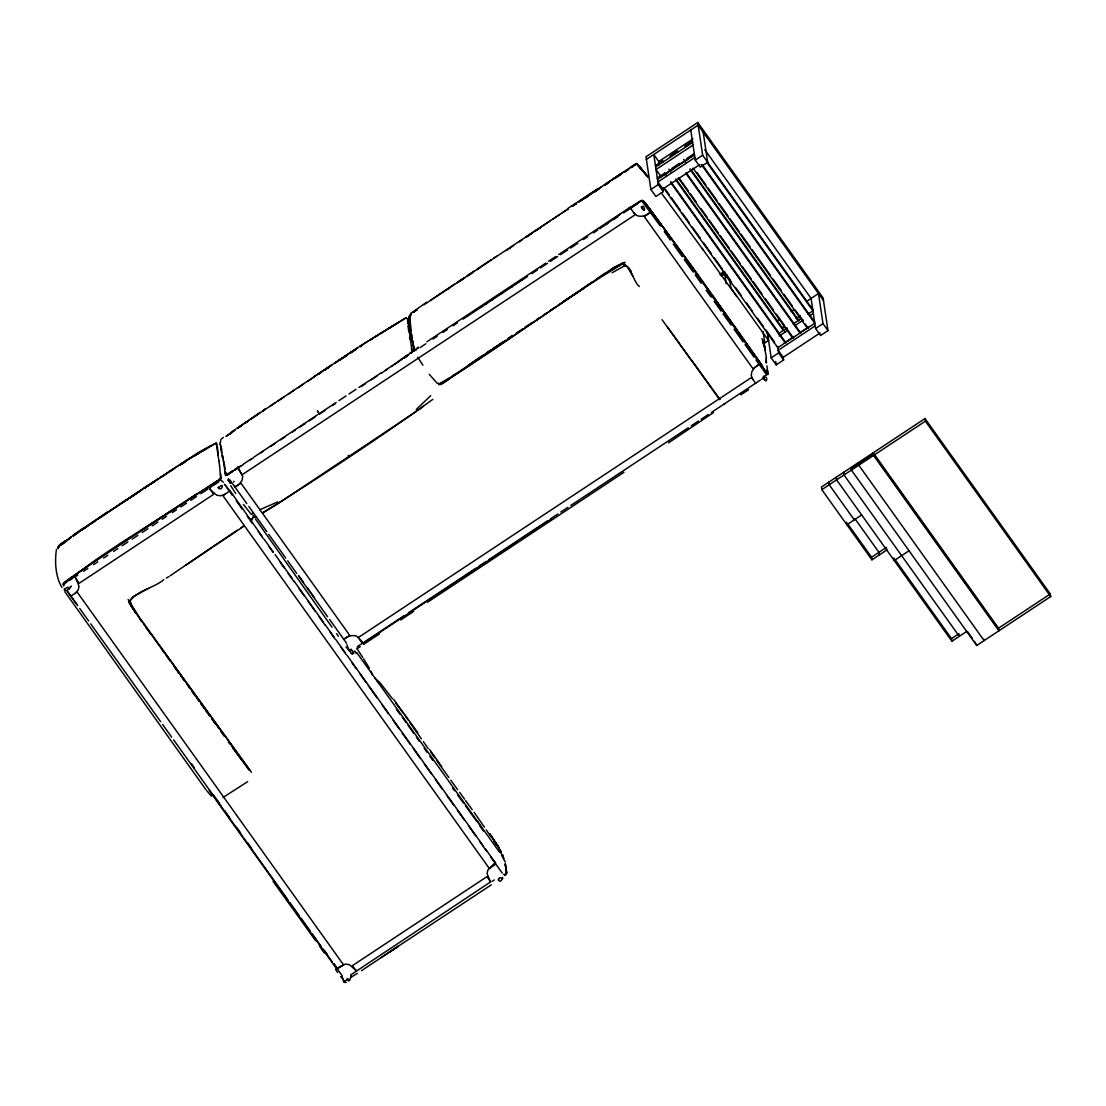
<?xml version="1.0" encoding="UTF-8"?>
<svg xmlns="http://www.w3.org/2000/svg" width="1106" height="1106" viewBox="0 0 1106 1106"><rect width="100%" height="100%" fill="white"/><g stroke="black" fill="none" stroke-linecap="round" stroke-linejoin="round"><path stroke-width="1.5" d="M502.76 878.606C495.073 874.57 500.202 887.206 502.636 877.348M409.842 315.846L410.962 331.081M220.896 477.751L220.675 479.105L217.523 480.986M251.117 518.921L250.606 521.59M139.315 617.978L131.047 605.881L129.333 601.139L132.761 596.839L148.563 588.309M336.252 967.653L336.708 968.123M251.394 518.963L250.951 521.382M251.117 519.198L250.633 521.341M630.337 207.14L558.654 254.587M636.503 164.172L640.084 166.937L648.102 177.043L636.766 163.564L629.701 167.877M58.272 548.631C57.222 543.032 69.36 540.544 71.807 536.341L61.12 544.359L57.858 548.078M63.526 583.622L63.498 584.383M218.214 487.055L218.103 487.87M229.495 489.972L262.122 536.396M766.444 374.671L765.85 375.611M349.634 980.58L351.293 975.533M759.02 364.178L754.693 367.634L751.859 371.561L751.223 375.349L752.799 379.482M63.567 583.719L63.471 584.59M56.475 549.281C54.609 561.572 55.411 576.558 61.95 587.424M220.799 440.727L220.149 443.202L221.601 452.52M755.661 383.201L751.416 377.519L358.303 637.526L362.187 642.945M349.994 649.72L349.897 650.922M353.519 653.204L353.616 652.001M69.249 589.263L71.157 586.111L70.217 587.01M251.449 520.069L252.514 518.341M650.065 212.463L650.162 211.287M251.739 520.193L253.564 516.212L254.283 517.414L255.071 516.861M226.896 474.28L225.79 475.386L225.61 472.068M64.411 588.613L64.507 590.438M344.464 980.566L344.574 982.391M498.53 878.662L498.336 880.196M229.177 491.258L222.983 495.751L489.364 868.542L495.087 864.574L495.529 863.067L485.465 848.979M233.255 482.202L234.057 481.29M75.084 593.383L78.153 590.051L79.024 586.304L76.038 578.922M227.421 475.193L229.73 473.479M430.732 395.644L416.257 409.497M63.899 583.111L71.959 576.82M220.882 439.511L223.357 437.423M228.348 478.76L227.947 480.253L230.435 483.018M763.251 376.386L764.384 375.888M757.969 365.27L752.965 368.699L644.328 216.665L650.121 212.49M64.065 583.387L63.623 585.323M58.328 547.235L59.212 546.433M58.245 546.627L65.669 540.71M409.773 315.832L411.211 314.588M418.289 347.146L415.856 349.247L415.925 350.326M410.644 313.482L426.487 302.297M410.948 314.256L408.957 317.56L410.547 331.067M348.307 981.063C350.312 976.778 341.353 982.888 346.164 982.487M128.835 600.627L129.941 602.314M432.805 399.39C377.519 439.303 320.27 476.755 262.578 513.087M418.082 410.257L423.404 406.275M228.458 434.603L226.025 436.414L235.799 429.1M404.257 357.597L408.169 354.694M66.761 540.834L61.438 544.76L70.743 537.682M229.758 433.939L234.721 430.303M636.462 164.061L636.973 164.269M649.789 212.794C646.194 215.504 641.535 217.315 637.097 215.629L633.655 212.739M404.381 357.694L408.169 354.75M229.758 434.022L232.246 432.225M229.661 433.732L234.486 430.248M394.593 364.137L401.99 358.856M397.994 362.118L401.713 359.464M236.988 428.464L260.048 412.455M599.77 228.748L602.563 226.771M606.724 223.827L620.646 213.997M379.386 633.945L363.653 644.356M247.661 781.665L222.983 797.495M424.027 304.758L568.277 208.744M73.286 535.843L82.107 529.677M73.093 535.415L107.241 512.147M73.3 535.235L83.337 528.253M237.099 428.202L358.33 347.256M241.177 425.769L237.265 428.492L241.191 425.907M713.37 412.662L668.563 442.801M73.148 535.498L142.522 488.907M73.411 535.926L77.489 533.12M81.568 530.313L88.369 525.626M91.093 523.76L95.171 520.94M430.898 300.085L454.4 284.214M262.606 410.713L265.15 408.971M245.103 423.045L247.62 421.331M251.394 418.745L253.91 417.031M245.117 423.183L247.633 421.469M255.182 416.326L258.984 413.575M262.799 410.976L265.357 409.248M253.924 457.11L317.602 414.75M237.292 530.244L213.361 546.24M84.678 527.908L88.563 525.267M91.162 523.511L95.047 520.857M73.314 575.908L102.194 556.442M228.97 473.313L225.458 475.359L223.993 464.575M228.983 473.479L225.997 475.552L225.195 472.027M468.571 364.994L473.81 361.441M591.973 282.182L580.678 289.855M596.922 278.823L599.397 277.136M583.719 288.472L442.096 383.713M211.965 547.18L170.075 575.853M241.136 527.645L243.693 525.903M243.887 526.207L185.919 565.152M612.185 179.573L629.687 168.015M622.996 172.329L584.369 198.223M617.95 176.296L621.945 173.601M101.876 556.525L65.42 581.604L63.18 583.857L63.664 585.986M452.34 376.054L456.059 373.551M451.027 377.132L497.244 345.929M572.908 295.122L578.092 291.611M600.627 276.306L605.576 272.961M601.553 186.886L579.295 201.651M604.415 184.965L622.955 172.467M604.457 185.407L607.18 183.568M604.692 185.407L608.977 182.504M614.687 178.66L620.397 174.803M438.888 384.667C501.668 347.063 561.295 300.127 624.849 262.537L621.572 263.546L624.766 262.357M260.435 453.073L262.979 451.359M97.812 519.004L106.107 513.447M447.308 289.468L450.059 287.615M102.319 556.539L217.412 480.875M116.655 546.723L129.361 538.221M475.124 360.556L483.709 354.791M486.571 352.869L490.497 350.229M493.124 348.473L502.47 342.224M508.069 338.477L512.272 335.671M562.94 301.8L571.484 296.076M558.032 305.339L614.729 266.919M605.646 273.569L622.166 263.629L627.309 266.892L632.991 276.445M97.922 519.101L177.955 465.833M107.489 512.52L119.877 504.267M457.525 282.749L461.81 279.887M467.52 276.085L471.806 273.223M628.609 208.509L641.286 200.532L642.683 200.449L644.964 202.536L689.19 262.523L762.407 365.754M498.64 344.989L505.636 340.33M508.428 338.464L512.617 335.657M516.474 332.851L522.502 329.063M524.811 327.293L532.415 322.454M536.59 319.662L539.272 317.864M543.295 315.182L545.991 313.385M550.014 310.703L555.378 307.122M457.262 282.32L464.409 277.565M467.271 275.657L471.557 272.809M460.981 280.33L465.045 277.62M243.569 464.036L251.131 459.018M633.462 205.619L638.646 202.246M416.685 411.183L277.938 503.714L262.537 512.797M121.231 503.368L141.457 490.013M269.657 406.538L275.311 402.653M278.187 400.884L283.841 396.999M288.154 394.289L293.809 390.404M298.122 387.694L303.763 383.81M308.09 381.086L313.731 377.215M584.327 198.168L598.664 188.684M525.875 237.002L549.862 221.117M552.682 219.251L559.733 214.578M562.553 212.711L568.194 208.979M624.614 171.803L628.65 169.135M526.221 237.237L531.945 233.449M536.23 230.601L540.53 227.767M624.6 171.983L628.623 169.315M584.604 198.624L588.931 195.762M594.682 191.932L599.01 189.071M141.167 530.368L163.218 515.811M426.847 341.809L545.756 263.117M548.617 261.223L555.779 256.481M478.179 309.182L482.479 306.348M485.34 304.454L492.488 299.712M498.212 295.938L502.511 293.09M508.235 289.302L512.52 286.468M518.244 282.68L522.544 279.832M427.51 602.245L623.908 472.303M381.238 957.52L398.146 946.321L361.51 970.695M491.271 884.869L388.745 952.543M179.49 464.824L199.149 452.05L211.495 445.414M567.585 208.633L597.987 188.532M121.425 503.41L138.54 492.115M704.799 149.669L811.085 298.399L815.578 328.482L820.583 335.505L827.993 330.611L823.099 297.915L697.775 122.517L645.987 156.762L650.881 189.472L655.899 196.481L663.296 191.587L662.895 188.974L657.89 181.951L694.872 157.494M313.537 376.939L331.745 364.911M334.537 363.058L358.344 347.325M576.309 203.463L572.286 206.103L576.323 203.532M579.005 201.762L583.028 199.108L578.977 201.693M322.123 371.657L317.92 374.436L320.781 372.694M324.929 369.805L330.528 366.114M334.731 363.335L347.325 355.012M355.731 349.455L350.132 353.16L355.8 349.551M471.612 272.74L474.377 270.915M477.156 269.076L491.009 259.924M493.774 258.099L496.553 256.274M572.355 206.228L576.516 203.476M324.984 369.916L329.187 367.137M340.385 359.74L347.395 355.109M477.363 269.463L480.142 267.638M509.396 248.338L513.599 245.56M519.212 241.855L522.018 240.002M646.388 159.388L698.163 125.13L823.486 300.528M659.273 164.683L658.789 161.504L692.937 138.927M655.443 165.61L662.84 160.716L663.033 162.029M692.425 141.139L685.029 146.033L685.222 147.347M655.637 166.909L692.619 142.453M693.02 145.066L656.024 169.536L661.042 176.545L673.844 168.084M657.296 178.038L664.692 173.144L666.697 175.951M694.292 153.568L686.895 158.462L687.089 159.776M676.692 166.204L693.766 154.909M657.489 179.338L694.485 154.881M650.881 189.472L658.277 184.578L653.784 154.494L658.789 161.504M703.181 132.153L707.674 162.236L700.278 167.13L695.259 160.107L702.656 155.213L697.775 122.517M230.891 471.875L232.136 471.045M401.243 359.243L418.483 347.851M637.733 202.771L641.992 200.504L646.609 204.928L696.282 272.823M319.012 413.824L318.652 413.202L319.012 413.824L336.113 402.501M338.961 400.621L346.095 395.907M348.943 394.013L356.063 389.298M358.925 387.418L381.639 372.598M231.002 472.635L232.246 471.82M234.624 470.244L243.32 464.479M250.509 459.737L253.385 457.829M270.624 446.423L274.924 443.575M280.675 439.773L284.989 436.925M292.164 432.17L295.039 430.275M299.353 427.428L305.104 423.626M309.404 420.778L315.155 416.976M319.468 414.114L325.205 410.326M332.394 405.57L335.27 403.662M361.123 386.561L365.436 383.713M371.187 379.911L376.925 376.109M381.238 373.261L386.989 369.459M391.289 366.611L397.04 362.809M404.229 358.054L407.091 356.16M420.031 347.602L425.769 343.8M432.944 339.072L437.243 336.224M442.967 332.436L447.266 329.588M453.004 325.8L457.303 322.952M463.027 319.164L477.363 309.68M481.663 306.846L487.387 303.044M491.686 300.21L497.424 296.422M501.723 293.574L507.447 289.786M511.746 286.938L517.484 283.15M521.783 280.302L527.521 276.514M531.806 273.666L537.544 269.878M540.405 267.984L547.581 263.242M550.442 261.348L557.604 256.606M560.466 254.712L567.641 249.97M570.502 248.076L577.664 243.334M583.401 239.546L587.701 236.698M593.424 232.91L597.724 230.076M603.461 226.274L607.761 223.44M613.498 219.638L617.784 216.804M623.521 213.002L629.259 209.214M631.139 209.2L630.683 208.287L637.844 203.545M69.028 580.097L70.286 579.268M209.877 488.935L213.61 494.368L79.148 583.291L74.945 576.986L77.807 575.106M83.531 571.318L87.816 568.47M93.54 564.696L97.84 561.848M103.563 558.074L107.849 555.226M113.572 551.438L117.858 548.604M122.158 545.77L127.881 541.981M132.167 539.147L137.891 535.359M142.19 532.511L147.914 528.737M152.199 525.889L157.923 522.101M162.209 519.267L166.508 516.433M172.232 512.645L176.518 509.811M180.817 506.963L186.541 503.189M190.826 500.341L196.55 496.553M200.85 493.718L207.997 488.99M70.397 580.028L74.793 576.295M211.647 486.612L209.49 488.036L210.292 489.446M212.725 485.893L218.988 481.76M662.895 188.974L699.891 164.504M449.879 377.727L439.137 384.003M720.103 274.177L724.375 271.357L726.227 283.786M720.296 275.491L724.568 272.67L730.831 281.436M721.914 275.85L724.762 273.97L730.693 282.279M776.937 320.989L779.785 319.109M791.163 311.574L794.011 309.694M806.813 301.233L818.481 293.519L822.975 323.602L827.993 330.611M781.956 327.998L784.804 326.118M796.182 318.597L800.44 315.777M778.417 333.666L787.043 327.957M793.209 323.878L801.836 318.169M808.002 314.09L812.938 310.827L706.665 162.098M761.827 338.782L764.799 342.943L768.504 340.496L767.274 332.325M779.191 336.03L787.721 330.376M794.841 325.676L803.371 320.035M810.477 315.334L813.325 313.44M784.195 343.04L794.163 336.459M799.845 332.699L808.389 327.044M815.191 325.869L778.195 350.339L783.214 357.349L783.601 359.962L776.205 364.856L771.186 357.846L767.44 332.782M344.201 638.991L349.69 635.314L240.997 483.211L234.914 486.93M344.713 638.687C348.114 636.061 352.676 634.65 356.851 636.199L363.017 642.807L357.238 646.72M771.186 357.846L778.596 352.952L777.615 346.413M815.578 328.482L822.975 323.602M783.214 357.349L820.196 332.892M363.998 642.24L404.215 615.641M408.529 612.793L476.05 568.125M478.926 566.231L486.101 561.475M488.976 559.581L547.885 520.622M550.747 518.714L557.922 513.972M560.783 512.078L567.945 507.336M570.82 505.442L688.319 427.732M691.181 425.824L698.356 421.096M701.218 419.202L708.379 414.46M711.241 412.566L760.403 380.063M761.578 379.275L762.822 378.459M362.809 643.623L550.982 519.17M400.69 619.982L413.713 611.369M851.012 467.479L851.399 470.091L976.722 645.489L1050.7 596.563L1050.313 593.95L924.989 418.552L821.426 487.055L821.813 489.668L871.943 559.83L886.736 550.041L886.348 547.429M851.205 468.792L873.394 454.11L998.718 629.508M821.813 489.668L925.376 421.165L924.989 418.552M861.671 514.967L846.878 524.742L846.491 522.129M871.943 559.83L871.556 557.203L885.118 548.244M909.049 550.774L894.256 560.562L893.869 557.949M495.543 862.293L487.926 869.828L487.055 873.56L490.041 880.957M350.713 974.911L490.649 881.883M492.129 881.371L494.285 879.947M966.699 631.457L951.907 641.245L951.519 638.632L958.916 633.738L959.303 636.351L844.002 474.986L843.615 472.373M998.524 628.194L873.201 452.796L873.588 455.423L998.925 630.807L998.524 628.194L1050.313 593.95M506.119 250.633L510.419 247.799M385.469 370.137L393.294 364.994M450.266 378.39L440.686 384.529L439.248 384.376M164.504 514.967L185.518 501.253M179.393 464.893L211.301 445.511M144.126 488.271L146.78 486.543M150.762 483.944L153.416 482.216M630.71 167.158L636.309 163.564M143.946 487.967L158.034 478.815M160.854 476.99L189.859 458.354L216.223 443.064L218.96 461.174M144.25 488.354L148.467 485.603M151.287 483.778L155.517 481.041M161.158 477.377L163.964 475.552M228.873 473.327L225.748 475.386L225.624 472.234M610.415 269.988L614.549 267.306M631.263 167.435L633.807 165.789M631.236 167.6L635.701 164.573M157.398 479.631L160.066 477.903M162.748 476.174L168.084 472.718M205.481 488.575L220.619 478.774L219.624 465.985M633.503 165.541L636.406 163.688M368.865 340.537L359.74 346.399L405.695 318.003M359.92 346.676L362.533 345.003M195.928 494.396C152.559 524.507 103.342 550.871 63.692 584.562M370.178 339.694L405.639 318.003M360.003 346.772L362.602 345.1M370.344 339.984L372.916 338.325M375.501 336.666L378.183 335.104M169.522 471.792L173.849 469.027M740.757 394.801L748.638 389.754M357.722 648.24L360.266 646.623M181.923 464.022L184.661 462.267M179.601 465.322L186.126 461.161M445.137 381.045L440.368 384.017M186.886 500.368L204.029 489.488M380.768 333.445L383.492 331.731M387.57 329.159L394.261 325.026M409.87 353.229L411.916 351.985L411.888 350.326L407.644 319.15L406.524 317.851M380.671 333.348L398.201 322.579M410.672 353.008L411.847 351.985L411.515 348.791M193.896 456.266L199.025 453.073M357.362 973.363L350.989 977.262M615.448 267.528L621.876 263.767L618.641 265.426M234.831 469.442L241.067 465.64M615.696 266.601L618.005 265.177M238.066 467.866L230.228 472.539M219.762 479.52L220.882 477.681M410.755 353.256L411.584 352.759M230.325 472.691L232.993 471.087M166.315 578.106L168.817 576.599M71.378 595.775L77.13 592.014L343.537 964.847L337.786 968.607L336.998 967.93M235.44 486.792L239.255 484.193L242.09 480.267L242.726 476.479L237.831 466.801M203.31 450.584L206.172 448.912M163.702 579.71C153.43 588.351 136.536 590.493 129.374 602.051L136.038 613.07M612.074 272.753L624.365 265.938M212.393 444.902L216.306 443.022L217.177 444.792M410.644 353.16L411.487 352.69M640.028 201.679L641.079 201.112M277.758 501.834L259.703 509.825M640.056 201.458L641.107 200.933M350.298 649.429L351.542 649.346M225.002 494.23L220.661 495.778L216.721 495.225L210.624 489.903M620.494 263.85C631.595 263.283 632.134 280.772 639.392 286.523M641.701 200.794L642.669 200.711M347.007 978.879L348.266 978.962M336.846 968.234L345.418 964.086L349.358 964.639L355.455 969.962M641.77 200.642L644.563 203.449M220.592 479.949L223.412 482.23M255.984 517.332L254.656 517.442L253.08 515.617M644.121 209.656L642.918 209.311M219.029 479.423L220.854 478.138L220.744 473.741M235.136 486.972L234.693 486.087M723.891 404.257L724.651 404.34M352.385 653.701L351.611 653.328M503.562 874.321L505.262 874.846L505.871 873.961L506.036 868.86M130.95 602.811L129.07 600.682M642.116 201.264L660.296 226.025M374.796 678.047L380.049 682.734L392.506 698.826M504.433 874.791L505.566 874.998L506.714 873.215L505.331 864.242M343.454 979.515L340.593 976.612M129.278 602.01L130.37 603.503M437.229 383.353L429.252 374.27M637.263 164.047L648.047 176.932M349.399 650.563L346.067 647.038M643.816 201.527L648.572 207.251M637.816 165.112L645.835 174.789M637.789 165.292L642.614 171.029M490.373 881.413L486.916 876.685L352.427 965.635L356.339 971.109L356.395 970.294M229.993 483.046C234.389 484.981 228.182 476.34 228.541 481.013M377.284 681.047L379.455 683.549M206.808 790.762L211.398 796.14M221.062 806.246L217.536 801.283M251.297 514.401L243.389 504.419M661.277 192.928L703.54 250.398M662.01 319.675L719.743 399.667M251.394 772.265L161.711 648.863M395.492 702.794L403.414 713.411M396.377 709.361L400.331 714.656M402.308 717.296L406.151 722.605M393.625 699.338L417.847 732.794M205.979 789.753L64.895 591.793M649.54 208.509L661.139 224.366M691.955 360.515L719.84 399.349M77.019 604.788L67.397 591.544M249.749 769.997L139.397 617.383L128.116 599.521M234.016 749.274L241.951 760.085M232.91 748.14L249.154 770.288M231.389 745.679L233.186 748.126M228.375 741.919L230.186 744.407M662.079 225.652L669.572 235.937M670.471 237.403L762.366 366.694M457.635 789.629L450.806 780.186M459.612 792.352L464.561 799.168M465.515 800.481L472.193 809.689M474.101 812.316L484.414 827.191M452.561 788.053L454.538 790.776M457.511 794.855L463.442 803.011M465.377 805.693L476.824 821.454M153.748 637.927L143.573 623.895M150.319 633.531L145.743 627.226M154.342 639.074L161.918 649.194M348.196 455.382L348.984 456.488M667.43 326.864L691.388 360.183M161.49 648.946L164.421 653.01M166.37 655.72L170.269 661.125M212.49 719.522L215.366 723.504M217.274 726.158L219.195 728.826M220.509 731.025L224.449 736.472M139.785 618.945L141.485 621.309M211.55 718.568L215.532 724.098M702.199 248.518L736.693 296.588M628.277 267.348L631.457 271.772M448.912 777.559L436.621 760.389M140.172 619.153L142.729 622.706M173.753 665.632L178.66 672.462M180.624 675.185L184.55 680.646M188.462 686.093L190.398 688.789M192.333 691.471L199.108 700.9M201.043 703.596L209.628 715.541M175.135 667.9L179.02 673.291M180.969 676.001L184.854 681.407M186.79 684.102L189.638 688.07M191.532 690.711L195.333 695.992M197.227 698.633L199.121 701.259M201.029 703.914L203.905 707.909M205.813 710.577L209.642 715.9M191.379 763.61L194.366 767.785M925.376 421.165L1050.7 596.563M702.656 155.213L707.674 162.236M707.467 162.195L812.744 309.528M702.31 164.794L814.597 321.943M701.494 164.697L814.79 323.256L777.808 347.726L663.517 187.757M696.918 172.495L705.932 185.117M707.937 187.923L716.965 200.559M718.969 203.366L727.997 215.988M730.001 218.794L739.029 231.431M741.034 234.237L750.048 246.859M752.052 249.666L770.108 274.924M773.108 279.127L781.14 290.353M784.14 294.569L792.159 305.795M795.173 309.998L803.191 321.224M805.196 324.03L808.21 328.247M693.103 168.195L807.394 328.15M683.646 159.347L685.651 162.153M690.669 169.177L798.947 320.712M689.868 169.08L798.145 320.616M686.508 173.172L800.813 333.141M685.706 173.089L799.997 333.044M679.112 178.066L688.139 190.702M690.144 193.509L696.158 201.928M701.176 208.937L707.19 217.357M709.195 220.163L718.209 232.799M720.213 235.606L729.241 248.228M731.246 251.034L740.273 263.657M742.278 266.463L751.306 279.099M753.31 281.906L762.324 294.528M765.338 298.744L773.357 309.97M776.371 314.173L784.389 325.399M786.394 328.206L793.417 338.035M678.31 177.969L792.601 337.938M668.854 169.135L670.858 171.942M675.877 178.951L785.163 331.897M676.07 180.264L783.352 330.404M670.706 181.564L786.007 342.915M670.913 182.863L785.205 342.832M665.314 189.264L669.337 194.877M671.342 197.684L680.356 210.306M682.361 213.112L689.384 222.928M692.397 227.145L700.416 238.371M703.416 242.573L711.435 253.799M714.448 258.016L722.467 269.242M724.471 272.048L730.485 280.468M735.504 287.477L741.518 295.896M746.536 302.92L752.55 311.339M757.555 318.348L763.582 326.768M765.587 329.574L774.601 342.196M658.277 184.578L663.296 191.587M778.596 352.952L783.601 359.962M768.504 340.496L730.9 287.878L729.683 279.707M967.515 631.554L972.52 638.563M974.524 641.369L976.722 645.489M697.292 274.219L737.384 330.459M757.762 359.948L767.758 374.187L767.55 370.399M664.291 231.61L670.277 239.974M673.264 244.163L682.236 256.716M684.227 259.509L693.199 272.076M695.204 274.869L701.176 283.233M706.167 290.214L711.158 297.196M714.144 301.371L721.126 311.145M723.117 313.938L731.094 325.095M734.08 329.284L743.066 341.851M745.057 344.63L754.029 357.197M756.02 359.989L762.089 368.519M762.933 369.708L765.463 373.247M894.865 559.332L951.519 638.632M951.907 641.245L836.606 479.88L836.219 477.267M641.19 206.919C646.982 216.735 643.872 201.693 641.812 207.638M763.154 377.588L764.868 379.994M854.883 518.645L878.952 552.323L879.339 554.936M854.274 519.848L829.21 484.774L828.823 482.161M847.486 523.539L871.556 557.203M298.537 575.424L303.528 582.392M307.509 587.977L314.491 597.738M232.619 483.792L246.804 503.631M248.809 506.424L266.753 531.53M268.744 534.322L285.694 558.046M287.698 560.839L296.671 573.406M298.661 576.185L327.57 616.664M329.574 619.443L346.607 643.319M225.126 484.622L228.14 488.838M264.113 539.203L273.099 551.783M275.104 554.576L292.081 578.355M294.085 581.148L323.049 621.696M325.053 624.503L334.04 637.084M336.044 639.876L345.031 652.471M347.021 655.264L368.008 684.628M369.003 686.038L483.46 846.173M224.394 484.207L225.237 485.382M226.246 486.792L232.232 495.184M236.242 500.783L242.228 509.161M247.219 516.156L252.223 523.152M258.21 531.53L263.214 538.525M269.2 546.917L273.196 552.502M280.191 562.29L284.187 567.89M288.182 573.489L294.182 581.867M299.173 588.862L304.178 595.858M308.173 601.443L315.155 611.231M319.15 616.83L325.15 625.208M330.141 632.203L335.146 639.199M341.132 647.591L346.137 654.572M352.123 662.964L356.118 668.563M360.114 674.148L366.114 682.54M368.104 685.333L377.146 697.983M382.164 705.006L388.192 713.439M393.211 720.476L399.238 728.909M402.252 733.126L410.285 744.366M413.298 748.582L420.335 758.412M424.345 764.039L431.381 773.882M435.391 779.495L442.428 789.338M446.437 794.965L453.474 804.795M457.483 810.422L464.52 820.251M468.529 825.878L475.566 835.721M479.575 841.334L486.612 851.178M490.622 856.804L502.221 873.035M213.486 795.103L219.513 803.537M224.532 810.56L229.55 817.583M236.587 827.412L240.596 833.039M247.62 842.869L251.643 848.482M324.929 951.022L326.934 953.842M333.971 963.672L335.975 966.478M67.715 591.655L77.71 605.632M79.701 608.424L88.687 621.019M90.692 623.812L160.633 721.679M162.623 724.485L171.61 737.066M173.614 739.859L287.906 899.814M289.924 902.62L298.952 915.27M300.97 918.091L309.998 930.74M312.016 933.547L321.044 946.197M323.063 949.003L332.09 961.653M334.109 964.46L342.431 976.128M209.2 790.458L336.708 968.911M273.085 881.316L315.597 940.667M429.46 749.301L441.681 766.513M430.981 752.453L434.741 757.748M356.796 652.637L499.566 852.256M429.902 756.352L432.723 760.32M332.021 627.199L255.527 519.06M767.08 370.427L767.44 374.284L753.034 352.994M404.409 714.725L408.142 720.034M410.008 722.702L421.386 738.863M423.322 741.614L428.16 748.486M408.017 725.26L413.63 733.223M416.423 737.204L419.326 741.324M424.151 748.209L427.054 752.329M738.352 331.814L744.711 340.883M336.57 633.683L338.395 636.282M762.504 366.542L745.61 342.183M335.533 969.409L337.634 972.437M476.81 820.597L480.681 826.21M319.275 945.727L324.321 953.054M135.526 612.959L129.015 602.632M486.281 829.929L490.995 836.91M479.617 825.546L483.336 830.993M422.907 365.243L417.709 357.238M493.843 841.168L496.691 845.426M490.193 834.505L501.433 851.897M501.502 855.035L505.276 862.044M356.726 648.282L362.823 657.6M354.75 650.895L356.491 653.549M504.792 874.583L506.811 872.814L505.373 863.897M767.315 373.524L767.896 374.132L766.956 365.851M230.767 485.645L235.661 493.566M765.698 371.229L767.453 374.146L767.122 370.261M363.653 658.927L369.418 668.218M217.854 801.062L218.311 801.878M499.304 849.643L501.848 854.606M346.938 644.77L349.399 651.406M317.768 411.446L318.127 412.179L317.408 410.727M766.306 374.422L766.555 375.432M371.091 671.314L372.363 674.743M252.306 513.281L252.68 514.152M623.95 263.532L624.862 265.924M630.683 208.274L635.079 214.813L242.007 474.82L237.472 467.534M502.995 854.993L503.783 858.643M209.573 488.258L209.311 487.29M438.335 383.008L438.709 384.059M342.183 977.082L343.8 982.183M411.736 337.814L414.28 350.975M763.264 340.883L766.43 357.722M414.114 351.21L413.45 348.086M223.467 460.442L223.979 462.792M764.122 344.464L764.771 347.312L763.555 341.948L765.38 350.243M224.02 464.617L220.135 443.174M505.013 864.076L505.691 867.256M413.575 347.837L413.948 349.745M762.559 341.726L763.016 343.828M222.458 455.299L222.97 458.161M222.071 455.326L222.555 458.008M411.695 335.851L411.321 333.653L412.026 338.063M412.552 340.399L414.252 349.883L412.192 340.123M411.695 337.897L410.976 333.376M224.421 464.603L225.14 469.248M409.552 337.067L409.897 339.335M983.925 639.296L984.119 640.595L858.795 465.197L858.408 462.585M865.998 459.004L866.192 460.317M775.707 361.524L776.205 364.856M763.085 331.496L764.799 342.943M758.896 363.418L759.034 364.247M726.877 274.869L727.071 276.168M690.766 130.024L695.259 160.107M677.826 152.241L677.632 150.928L670.236 155.822L670.43 157.135M679.692 164.67L679.485 163.356L672.089 168.25L672.296 169.55M664.692 173.144L664.886 174.444M630.572 207.513L630.683 208.287M74.835 576.24L74.945 576.986M410.616 330.901L409.04 317.505L410.893 314.228L409.082 316.302L409.289 321.639M765.919 358.109L766.264 360.556M219.61 466.041L218.974 461.119M408.764 331.745L408.073 326.063M410.52 328.136L409.427 316.606M409.759 324.708L410.188 327.957M766.278 360.597L766.541 362.782M765.85 360.459L766.112 362.685M410.672 330.818L410.92 333.459M217.426 446.921L218.255 455.326M407.602 319.136L407.755 323.09M218.546 487.843C221.712 492.377 225.334 480.681 218.546 487.843M64.577 589.705C68.199 594.06 71.074 582.586 64.577 589.705M763.555 377.284C766.016 386.049 769.278 375.515 763.555 377.284M353.602 653.356C348.666 656.314 350.27 644.466 353.602 653.356M417.169 309.611L413.132 312.528L417.252 309.625M498.847 847.542L489.654 833.73L498.847 847.542M221.573 449.783L221.131 446.935L221.573 449.796"/></g></svg>
